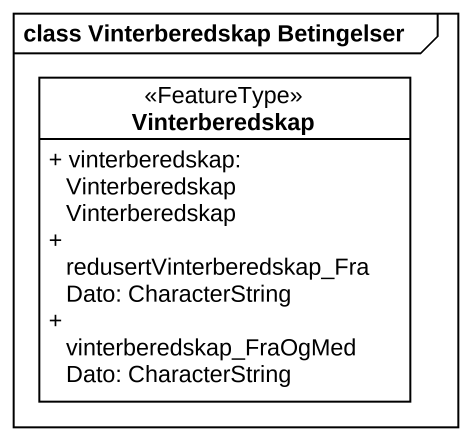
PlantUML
@startuml
mainframe class Vinterberedskap Betingelser
hide circle
hide empty members
skinparam classAttributeIconSize 0
class Vinterberedskap <<FeatureType>> {
  + vinterberedskap: VinterberedskapVinterberedskap
  + redusertVinterberedskap_FraDato: CharacterString
  + vinterberedskap_FraOgMedDato: CharacterString
}
@enduml
